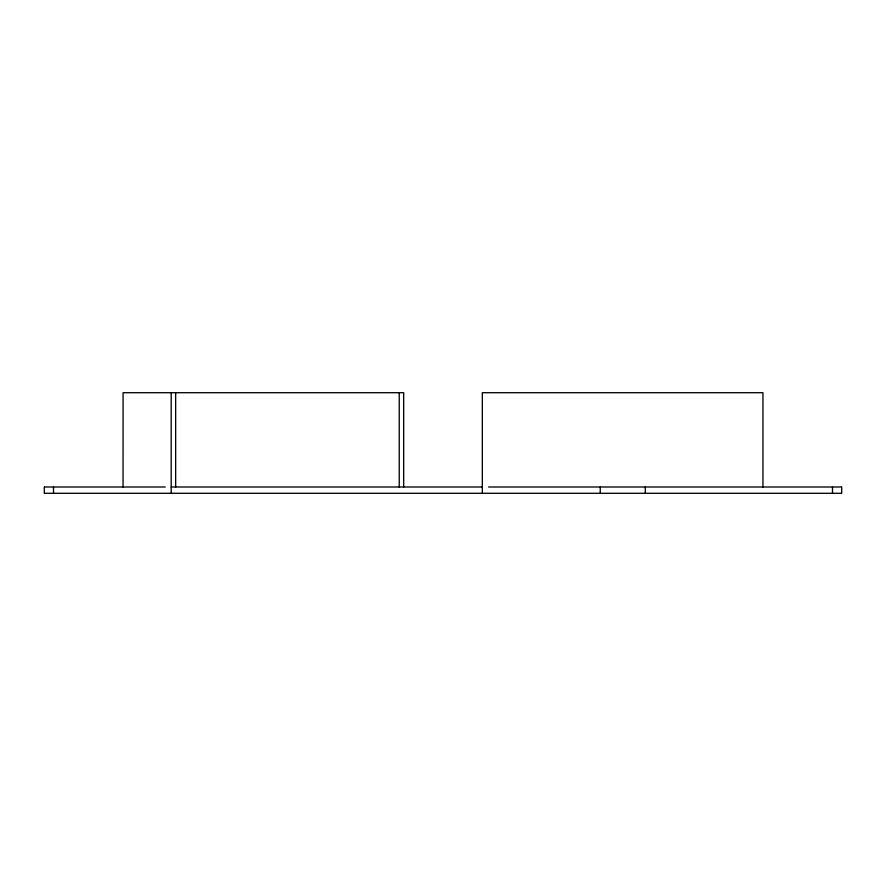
<?xml version="1.0" encoding="UTF-8"?>
<svg xmlns="http://www.w3.org/2000/svg" width="886" height="886" viewBox="0 0 886 886"><rect width="100%" height="100%" fill="white"/><g stroke="black" fill="none" stroke-linecap="round" stroke-linejoin="round"><path stroke-width="1.33" d="M44.71 487.001L165.272 487.001M171.197 487.001L482.493 487.001M488.585 487.001L841.29 487.001M44.71 493.292L841.29 493.292M841.7 487.001L841.7 493.292M832.497 487.001L832.497 493.292M762.957 487.001L762.957 392.708L482.338 392.708L482.338 493.292M645.285 487.001L645.285 493.292M600.243 487.001L600.243 493.292M403.673 487.001L403.673 392.708L123.076 392.708L123.054 487.001M399.232 392.708L399.232 487.001M175.661 392.708L175.661 487.001M171.197 392.708L171.197 493.292M53.514 487.001L53.514 493.292M44.3 487.001L44.3 493.292"/></g></svg>
